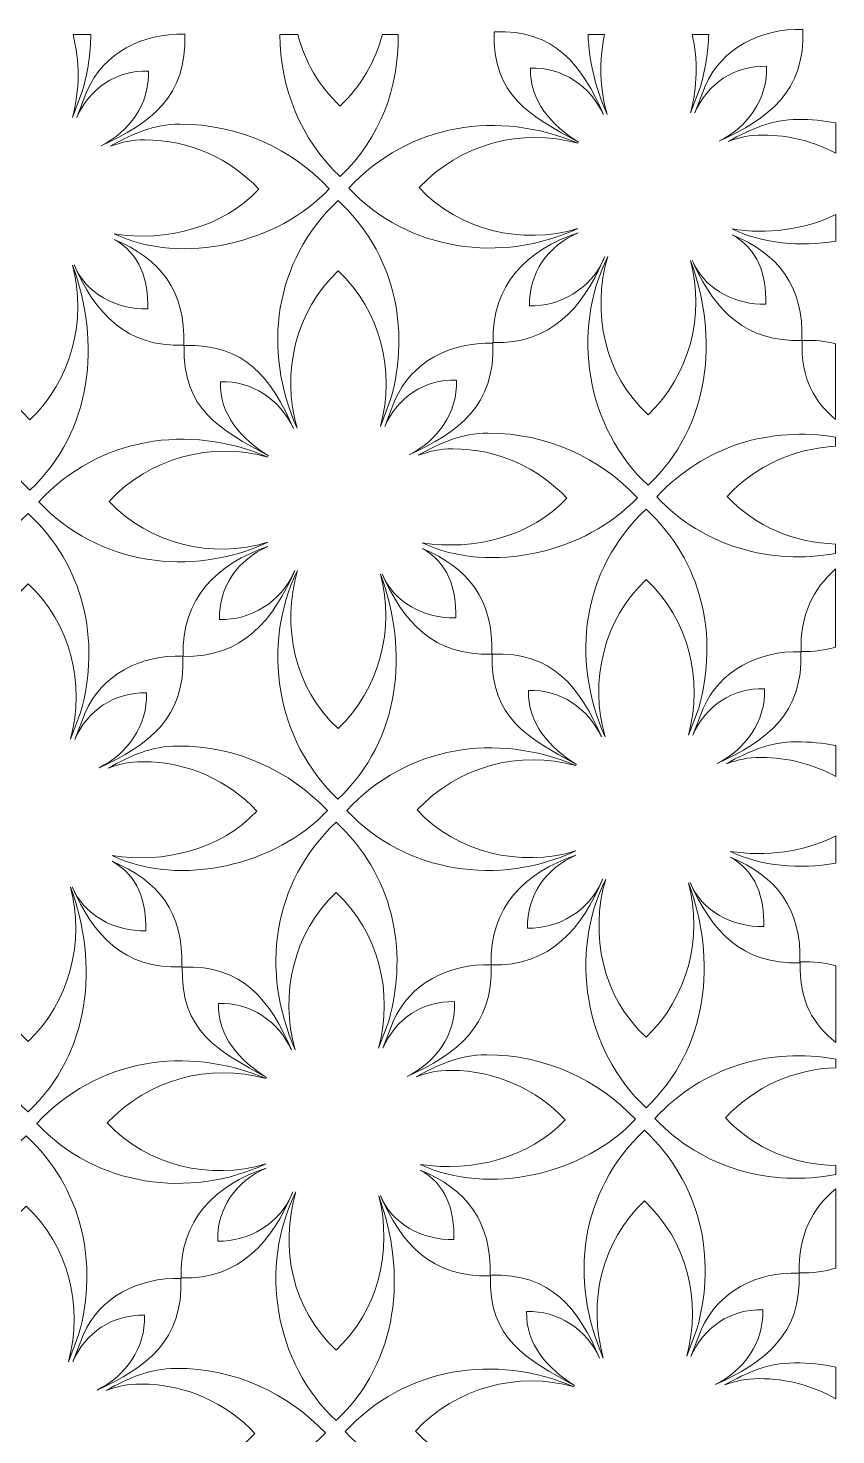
# Model space of a CAD drawing. Header units: centimetres. Extents: x -48 to 48, y -64 to 64.
# Drawn here: x 25.18 to 48.12, y 24.07 to 64.02 of the extents above; entities that cross this region are included whole.
import ezdxf

# ---------------------------------------------------------------- set-up
doc = ezdxf.new("R2010")
doc.units = ezdxf.units.CM
doc.header["$MEASUREMENT"] = 0
doc.layers.add('layer 1', color=7, linetype='Continuous')

msp = doc.modelspace()

# ---------------------------------------------------------------- linework, layer by layer
at = {"layer": 'layer 1', "color": 177, "lineweight": 9}
for points, knots in [([(40.80739, 60.78703), (40.04483, 61.26565), (39.41447, 61.95829), (39.4437, 62.89127), (39.4437, 62.89127), (40.33799, 62.9252), (41.15372, 62.38126), (41.51662, 61.56801), (41.51662, 61.56801), (40.91802, 62.97254), (40.1355, 63.98791), (38.41537, 63.92264), (38.41537, 63.92264), (38.35803, 62.09291), (39.44393, 61.54054), (40.80739, 60.78703)], [0, 0, 0, 0, 0.2, 0.2, 0.2, 0.2, 0.4, 0.4, 0.4, 0.4, 0.6, 0.6, 0.6, 0.6, 1, 1, 1, 1]), ([(44.11105, 61.61883), (44.11105, 61.61883), (44.40359, 62.37373), (44.40359, 62.37373), (44.40359, 62.37373), (44.87222, 63.45595), (45.97864, 64.02444), (47.18457, 63.98635), (47.18457, 63.98635), (47.25057, 62.2343), (46.20337, 61.44829), (44.80235, 60.8158), (44.80235, 60.8158), (45.61366, 61.2187), (46.18472, 62.00684), (46.14957, 62.93999), (46.14957, 62.93999), (45.2359, 62.96885), (44.46962, 62.44345), (44.11105, 61.61883)], [0, 0, 0, 0, 0.16666667, 0.16666667, 0.16666667, 0.16666667, 0.33333333, 0.33333333, 0.33333333, 0.33333333, 0.5, 0.5, 0.5, 0.5, 0.66666667, 0.66666667, 0.66666667, 0.66666667, 1, 1, 1, 1]), ([(26.96108, 63.83977), (26.96108, 63.83977), (26.45592, 63.83978), (26.45592, 63.83978), (26.45592, 63.83978), (26.65243, 63.08228), (26.64936, 62.27012), (26.43857, 61.48731), (26.43857, 61.48731), (26.43857, 61.48731), (26.72749, 62.25109), (26.72749, 62.25109), (26.72749, 62.25109), (26.87528, 62.78259), (26.9534, 63.31575), (26.96108, 63.83977)], [0, 0, 0, 0, 0.2, 0.2, 0.2, 0.2, 0.4, 0.4, 0.4, 0.4, 0.6, 0.6, 0.6, 0.6, 1, 1, 1, 1]), ([(26.55849, 61.48336), (26.55849, 61.48336), (26.85103, 62.23826), (26.85103, 62.23826), (26.85103, 62.23826), (27.31966, 63.32048), (28.42608, 63.88897), (29.63201, 63.85088), (29.63201, 63.85088), (29.69801, 62.09883), (28.65081, 61.31282), (27.24979, 60.68033), (27.24979, 60.68033), (28.0611, 61.08323), (28.63216, 61.87137), (28.59701, 62.80452), (28.59701, 62.80452), (27.68334, 62.83338), (26.91706, 62.30798), (26.55849, 61.48336)], [0, 0, 0, 0, 0.16666667, 0.16666667, 0.16666667, 0.16666667, 0.33333333, 0.33333333, 0.33333333, 0.33333333, 0.5, 0.5, 0.5, 0.5, 0.66666667, 0.66666667, 0.66666667, 0.66666667, 1, 1, 1, 1]), ([(35.69244, 63.83975), (35.69244, 63.83975), (35.24001, 63.83975), (35.24001, 63.83975), (35.24001, 63.83975), (35.03539, 63.07889), (34.6324, 62.37239), (34.03992, 61.81187), (34.03992, 61.81187), (33.43155, 62.38063), (33.03462, 63.08315), (32.84102, 63.83976), (32.84102, 63.83976), (32.84102, 63.83976), (32.33046, 63.83976), (32.33046, 63.83976), (32.33046, 63.83976), (32.33381, 62.34904), (32.91626, 60.86213), (34.03966, 59.81187), (34.03966, 59.81187), (35.20342, 60.91287), (35.70626, 62.35892), (35.69244, 63.83975)], [0, 0, 0, 0, 0.14285714, 0.14285714, 0.14285714, 0.14285714, 0.28571429, 0.28571429, 0.28571429, 0.28571429, 0.42857143, 0.42857143, 0.42857143, 0.42857143, 0.57142857, 0.57142857, 0.57142857, 0.57142857, 0.71428571, 0.71428571, 0.71428571, 0.71428571, 1, 1, 1, 1]), ([(41.55004, 63.83977), (41.55004, 63.83977), (41.07992, 63.83977), (41.07992, 63.83977), (41.07992, 63.83977), (41.11304, 63.07906), (41.29654, 62.31049), (41.62162, 61.57162), (41.62162, 61.57162), (41.40817, 62.31993), (41.38651, 63.10216), (41.55004, 63.83977)], [0, 0, 0, 0, 0.25, 0.25, 0.25, 0.25, 0.5, 0.5, 0.5, 0.5, 1, 1, 1, 1]), ([(44.51009, 63.83977), (44.51009, 63.83977), (44.04136, 63.83977), (44.04136, 63.83977), (44.04136, 63.83977), (44.20389, 63.12142), (44.18941, 62.35912), (43.99113, 61.62278), (43.99113, 61.62278), (43.99113, 61.62278), (44.28005, 62.38656), (44.28005, 62.38656), (44.28005, 62.38656), (44.41512, 62.87232), (44.492, 63.35948), (44.51009, 63.83977)], [0, 0, 0, 0, 0.2, 0.2, 0.2, 0.2, 0.4, 0.4, 0.4, 0.4, 0.6, 0.6, 0.6, 0.6, 1, 1, 1, 1]), ([(40.79045, 58.33138), (38.61671, 57.32454), (35.9729, 57.68357), (34.28581, 59.48031), (34.28581, 59.48031), (35.9952, 61.32257), (38.54224, 61.71098), (40.79549, 60.75405), (40.79549, 60.75405), (39.19605, 61.20762), (37.43312, 60.73069), (36.28581, 59.4942), (36.28581, 59.4942), (37.42787, 58.27791), (39.19661, 57.8564), (40.79045, 58.33138)], [0, 0, 0, 0, 0.2, 0.2, 0.2, 0.2, 0.4, 0.4, 0.4, 0.4, 0.6, 0.6, 0.6, 0.6, 1, 1, 1, 1]), ([(27.50565, 60.67099), (28.16421, 61.02113), (28.72368, 61.29678), (29.49971, 61.29678), (29.49971, 61.29678), (31.1685, 61.29678), (32.67329, 60.59173), (33.73325, 59.46288), (33.73325, 59.46288), (32.29569, 57.91359), (29.5574, 57.26264), (27.6192, 58.18403), (27.6192, 58.18403), (29.0836, 57.94938), (30.72157, 58.35868), (31.73325, 59.44899), (31.73325, 59.44899), (30.92269, 60.31224), (29.77197, 60.85139), (28.49584, 60.85139), (28.49584, 60.85139), (28.10197, 60.85139), (27.87457, 60.79214), (27.50565, 60.67099)], [0, 0, 0, 0, 0.14285714, 0.14285714, 0.14285714, 0.14285714, 0.28571429, 0.28571429, 0.28571429, 0.28571429, 0.42857143, 0.42857143, 0.42857143, 0.42857143, 0.57142857, 0.57142857, 0.57142857, 0.57142857, 0.71428571, 0.71428571, 0.71428571, 0.71428571, 1, 1, 1, 1]), ([(48.11858, 60.47514), (48.11858, 60.47514), (48.11858, 61.3344), (48.11858, 61.3344), (48.11858, 61.3344), (47.77289, 61.39865), (47.41648, 61.43225), (47.05227, 61.43225), (47.05227, 61.43225), (46.27624, 61.43225), (45.71677, 61.1566), (45.05821, 60.80646), (45.05821, 60.80646), (45.42713, 60.92761), (45.65453, 60.98686), (46.0484, 60.98686), (46.0484, 60.98686), (46.79586, 60.98686), (47.50031, 60.80188), (48.11858, 60.47514)], [0, 0, 0, 0, 0.16666667, 0.16666667, 0.16666667, 0.16666667, 0.33333333, 0.33333333, 0.33333333, 0.33333333, 0.5, 0.5, 0.5, 0.5, 0.66666667, 0.66666667, 0.66666667, 0.66666667, 1, 1, 1, 1]), ([(35.18595, 52.71153), (35.61249, 54.29553), (35.18854, 55.99959), (33.98146, 57.12808), (33.98146, 57.12808), (32.77321, 55.985), (32.36399, 54.24651), (32.81644, 52.66037), (32.81644, 52.66037), (31.8356, 54.8897), (32.14378, 57.38928), (33.98172, 59.12808), (33.98172, 59.12808), (35.56808, 57.64501), (36.05112, 55.54762), (35.47487, 53.47531), (35.47487, 53.47531), (35.47487, 53.47531), (35.18595, 52.71153), (35.18595, 52.71153)], [0, 0, 0, 0, 0.16666667, 0.16666667, 0.16666667, 0.16666667, 0.33333333, 0.33333333, 0.33333333, 0.33333333, 0.5, 0.5, 0.5, 0.5, 0.66666667, 0.66666667, 0.66666667, 0.66666667, 1, 1, 1, 1]), ([(48.11858, 57.97521), (48.11858, 57.97521), (48.11858, 58.73114), (48.11858, 58.73114), (48.11858, 58.73114), (47.22001, 58.29516), (46.15663, 58.1617), (45.17176, 58.3195), (45.17176, 58.3195), (46.05426, 57.89998), (47.10265, 57.80643), (48.11858, 57.97521)], [0, 0, 0, 0, 0.25, 0.25, 0.25, 0.25, 0.5, 0.5, 0.5, 0.5, 1, 1, 1, 1]), ([(27.62049, 58.02178), (28.9392, 57.47519), (29.65207, 56.5641), (29.60369, 55.02055), (29.60369, 55.02055), (27.94961, 54.95779), (27.08064, 55.93717), (26.4885, 57.29764), (26.4885, 57.29764), (26.79797, 56.50478), (27.69437, 56.01848), (28.57536, 56.05192), (28.57536, 56.05192), (28.60118, 56.87577), (28.34748, 57.63281), (27.62049, 58.02178)], [0, 0, 0, 0, 0.2, 0.2, 0.2, 0.2, 0.4, 0.4, 0.4, 0.4, 0.6, 0.6, 0.6, 0.6, 1, 1, 1, 1]), ([(41.50441, 57.41508), (40.92479, 56.0913), (40.01071, 55.04105), (38.38705, 55.09231), (38.38705, 55.09231), (38.32493, 56.74056), (39.36145, 57.73637), (40.79559, 58.20928), (40.79559, 58.20928), (39.95337, 57.85828), (39.38738, 57.05873), (39.42205, 56.13867), (39.42205, 56.13867), (40.28067, 56.11157), (41.14503, 56.62936), (41.50441, 57.41508)], [0, 0, 0, 0, 0.2, 0.2, 0.2, 0.2, 0.4, 0.4, 0.4, 0.4, 0.6, 0.6, 0.6, 0.6, 1, 1, 1, 1]), ([(45.17305, 58.15725), (46.49176, 57.61066), (47.20463, 56.69957), (47.15625, 55.15602), (47.15625, 55.15602), (45.56288, 55.09556), (44.69808, 56.00224), (44.10743, 57.28497), (44.10743, 57.28497), (44.46503, 56.58026), (45.30322, 56.15609), (46.12792, 56.18739), (46.12792, 56.18739), (46.15374, 57.01124), (45.90004, 57.76828), (45.17305, 58.15725)], [0, 0, 0, 0, 0.2, 0.2, 0.2, 0.2, 0.4, 0.4, 0.4, 0.4, 0.6, 0.6, 0.6, 0.6, 1, 1, 1, 1]), ([(26.44082, 57.29191), (27.24772, 55.09771), (27.01882, 52.59417), (25.23216, 50.90386), (25.23216, 50.90386), (23.47001, 52.55129), (23.03884, 55.27306), (24.08591, 57.39867), (24.08591, 57.39867), (23.6272, 55.7957), (23.98603, 54.06909), (25.23242, 52.90386), (25.23242, 52.90386), (26.41889, 54.02634), (26.84548, 55.73412), (26.44082, 57.29191)], [0, 0, 0, 0, 0.2, 0.2, 0.2, 0.2, 0.4, 0.4, 0.4, 0.4, 0.6, 0.6, 0.6, 0.6, 1, 1, 1, 1]), ([(43.99338, 57.42738), (44.80028, 55.23318), (44.57138, 52.72964), (42.78472, 51.03933), (42.78472, 51.03933), (41.02257, 52.68676), (40.5914, 55.40853), (41.63847, 57.53414), (41.63847, 57.53414), (41.17976, 55.93117), (41.53859, 54.20456), (42.78498, 53.03933), (42.78498, 53.03933), (43.97145, 54.16181), (44.39804, 55.86959), (43.99338, 57.42738)], [0, 0, 0, 0, 0.2, 0.2, 0.2, 0.2, 0.4, 0.4, 0.4, 0.4, 0.6, 0.6, 0.6, 0.6, 1, 1, 1, 1]), ([(41.55562, 57.5347), (41.53885, 57.49459), (41.52177, 57.45472), (41.50441, 57.41508), (41.50441, 57.41508), (41.51127, 57.43009), (41.518, 57.44515), (41.52449, 57.46035), (41.52449, 57.46035), (41.53586, 57.48695), (41.54543, 57.50752), (41.55562, 57.5347)], [0, 0, 0, 0, 0.25, 0.25, 0.25, 0.25, 0.5, 0.5, 0.5, 0.5, 1, 1, 1, 1]), ([(44.10743, 57.28497), (44.08493, 57.33385), (44.06279, 57.38318), (44.04106, 57.43311), (44.04106, 57.43311), (44.06083, 57.38245), (44.08302, 57.33308), (44.10743, 57.28497)], [0, 0, 0, 0, 0.33333333, 0.33333333, 0.33333333, 0.33333333, 1, 1, 1, 1]), ([(48.11263, 52.91234), (48.11263, 52.91234), (48.11264, 55.0605), (48.11264, 55.0605), (48.11264, 55.0605), (47.83069, 55.13314), (47.51538, 55.16577), (47.16007, 55.1523), (47.16007, 55.1523), (47.12552, 54.04957), (47.5062, 53.41079), (48.11263, 52.91234)], [0, 0, 0, 0, 0.25, 0.25, 0.25, 0.25, 0.5, 0.5, 0.5, 0.5, 1, 1, 1, 1]), ([(32.00221, 51.87578), (31.23965, 52.3544), (30.60929, 53.04704), (30.63852, 53.98002), (30.63852, 53.98002), (31.53281, 54.01395), (32.34854, 53.47001), (32.71144, 52.65676), (32.71144, 52.65676), (32.11284, 54.06129), (31.33032, 55.07666), (29.61019, 55.01139), (29.61019, 55.01139), (29.55285, 53.18166), (30.63875, 52.62929), (32.00221, 51.87578)], [0, 0, 0, 0, 0.2, 0.2, 0.2, 0.2, 0.4, 0.4, 0.4, 0.4, 0.6, 0.6, 0.6, 0.6, 1, 1, 1, 1]), ([(35.30587, 52.70758), (35.30587, 52.70758), (35.59841, 53.46248), (35.59841, 53.46248), (35.59841, 53.46248), (36.06704, 54.5447), (37.17346, 55.11319), (38.37939, 55.0751), (38.37939, 55.0751), (38.44539, 53.32305), (37.39819, 52.53704), (35.99717, 51.90455), (35.99717, 51.90455), (36.80848, 52.30745), (37.37954, 53.09559), (37.34439, 54.02874), (37.34439, 54.02874), (36.43072, 54.0576), (35.66444, 53.5322), (35.30587, 52.70758)], [0, 0, 0, 0, 0.16666667, 0.16666667, 0.16666667, 0.16666667, 0.33333333, 0.33333333, 0.33333333, 0.33333333, 0.5, 0.5, 0.5, 0.5, 0.66666667, 0.66666667, 0.66666667, 0.66666667, 1, 1, 1, 1]), ([(31.98527, 49.42013), (29.81153, 48.41329), (27.16772, 48.77232), (25.48063, 50.56906), (25.48063, 50.56906), (27.19002, 52.41132), (29.73706, 52.79973), (31.99031, 51.8428), (31.99031, 51.8428), (30.39087, 52.29637), (28.62794, 51.81944), (27.48063, 50.58295), (27.48063, 50.58295), (28.62269, 49.36666), (30.39143, 48.94515), (31.98527, 49.42013)], [0, 0, 0, 0, 0.2, 0.2, 0.2, 0.2, 0.4, 0.4, 0.4, 0.4, 0.6, 0.6, 0.6, 0.6, 1, 1, 1, 1]), ([(36.25303, 51.89521), (36.91159, 52.24535), (37.47106, 52.521), (38.24709, 52.521), (38.24709, 52.521), (39.91588, 52.521), (41.42067, 51.81595), (42.48063, 50.6871), (42.48063, 50.6871), (41.04307, 49.13781), (38.30478, 48.48686), (36.36658, 49.40825), (36.36658, 49.40825), (37.83098, 49.1736), (39.46895, 49.5829), (40.48063, 50.67321), (40.48063, 50.67321), (39.67007, 51.53646), (38.51935, 52.07561), (37.24322, 52.07561), (37.24322, 52.07561), (36.84935, 52.07561), (36.62195, 52.01636), (36.25303, 51.89521)], [0, 0, 0, 0, 0.14285714, 0.14285714, 0.14285714, 0.14285714, 0.28571429, 0.28571429, 0.28571429, 0.28571429, 0.42857143, 0.42857143, 0.42857143, 0.42857143, 0.57142857, 0.57142857, 0.57142857, 0.57142857, 0.71428571, 0.71428571, 0.71428571, 0.71428571, 1, 1, 1, 1]), ([(48.11264, 49.10736), (48.11264, 49.10736), (48.11263, 49.37179), (48.11263, 49.37179), (48.11263, 49.37179), (46.9608, 49.40041), (45.83872, 49.86311), (45.03051, 50.72386), (45.03051, 50.72386), (45.84185, 51.59826), (46.96107, 52.09285), (48.11262, 52.1471), (48.11262, 52.1471), (48.11262, 52.1471), (48.11264, 52.40416), (48.11264, 52.40416), (48.11264, 52.40416), (46.268, 52.71743), (44.38592, 52.17073), (43.03051, 50.70997), (43.03051, 50.70997), (44.36231, 49.29161), (46.29032, 48.7692), (48.11264, 49.10736)], [0, 0, 0, 0, 0.14285714, 0.14285714, 0.14285714, 0.14285714, 0.28571429, 0.28571429, 0.28571429, 0.28571429, 0.42857143, 0.42857143, 0.42857143, 0.42857143, 0.57142857, 0.57142857, 0.57142857, 0.57142857, 0.71428571, 0.71428571, 0.71428571, 0.71428571, 1, 1, 1, 1]), ([(43.93427, 43.94609), (44.36081, 45.53009), (43.93686, 47.23415), (42.72978, 48.36264), (42.72978, 48.36264), (41.52153, 47.21956), (41.11231, 45.48107), (41.56476, 43.89493), (41.56476, 43.89493), (40.58392, 46.12426), (40.8921, 48.62384), (42.73004, 50.36264), (42.73004, 50.36264), (44.3164, 48.87957), (44.79944, 46.78218), (44.22319, 44.70987), (44.22319, 44.70987), (44.22319, 44.70987), (43.93427, 43.94609), (43.93427, 43.94609)], [0, 0, 0, 0, 0.16666667, 0.16666667, 0.16666667, 0.16666667, 0.33333333, 0.33333333, 0.33333333, 0.33333333, 0.5, 0.5, 0.5, 0.5, 0.66666667, 0.66666667, 0.66666667, 0.66666667, 1, 1, 1, 1]), ([(26.38248, 43.8254), (26.80902, 45.4094), (26.38507, 47.11346), (25.17799, 48.24195), (25.17799, 48.24195), (23.96974, 47.09887), (23.56052, 45.36038), (24.01297, 43.77424), (24.01297, 43.77424), (23.03213, 46.00357), (23.34031, 48.50315), (25.17825, 50.24195), (25.17825, 50.24195), (26.76461, 48.75888), (27.24765, 46.66149), (26.6714, 44.58918), (26.6714, 44.58918), (26.6714, 44.58918), (26.38248, 43.8254), (26.38248, 43.8254)], [0, 0, 0, 0, 0.16666667, 0.16666667, 0.16666667, 0.16666667, 0.33333333, 0.33333333, 0.33333333, 0.33333333, 0.5, 0.5, 0.5, 0.5, 0.66666667, 0.66666667, 0.66666667, 0.66666667, 1, 1, 1, 1]), ([(32.75044, 48.62345), (32.17375, 47.24391), (31.25416, 46.12826), (29.58187, 46.18106), (29.58187, 46.18106), (29.51975, 47.82931), (30.55627, 48.82512), (31.99041, 49.29803), (31.99041, 49.29803), (31.14819, 48.94703), (30.5822, 48.14748), (30.61687, 47.22742), (30.61687, 47.22742), (31.49189, 47.1998), (32.37292, 47.73804), (32.71931, 48.5491), (32.71931, 48.5491), (32.73068, 48.5757), (32.74025, 48.59627), (32.75044, 48.62345)], [0, 0, 0, 0, 0.16666667, 0.16666667, 0.16666667, 0.16666667, 0.33333333, 0.33333333, 0.33333333, 0.33333333, 0.5, 0.5, 0.5, 0.5, 0.66666667, 0.66666667, 0.66666667, 0.66666667, 1, 1, 1, 1]), ([(36.36787, 49.246), (37.68658, 48.69941), (38.39945, 47.78832), (38.35107, 46.24477), (38.35107, 46.24477), (36.69699, 46.18201), (35.82802, 47.16139), (35.23588, 48.52186), (35.23588, 48.52186), (35.54535, 47.729), (36.44175, 47.2427), (37.32274, 47.27614), (37.32274, 47.27614), (37.34856, 48.09999), (37.09486, 48.85703), (36.36787, 49.246)], [0, 0, 0, 0, 0.2, 0.2, 0.2, 0.2, 0.4, 0.4, 0.4, 0.4, 0.6, 0.6, 0.6, 0.6, 1, 1, 1, 1]), ([(35.1882, 48.51613), (35.9951, 46.32193), (35.7662, 43.81839), (33.97954, 42.12808), (33.97954, 42.12808), (32.21739, 43.77551), (31.78622, 46.49728), (32.83329, 48.62289), (32.83329, 48.62289), (32.37458, 47.01992), (32.73341, 45.29331), (33.9798, 44.12808), (33.9798, 44.12808), (35.16627, 45.25056), (35.59286, 46.95834), (35.1882, 48.51613)], [0, 0, 0, 0, 0.2, 0.2, 0.2, 0.2, 0.4, 0.4, 0.4, 0.4, 0.6, 0.6, 0.6, 0.6, 1, 1, 1, 1]), ([(48.11264, 46.44173), (47.81793, 46.35353), (47.49233, 46.31059), (47.13175, 46.32197), (47.13175, 46.32197), (47.09332, 47.34204), (47.47565, 48.11224), (48.11263, 48.66323), (48.11263, 48.66323), (48.11263, 48.66323), (48.11264, 46.44173), (48.11264, 46.44173)], [0, 0, 0, 0, 0.25, 0.25, 0.25, 0.25, 0.5, 0.5, 0.5, 0.5, 1, 1, 1, 1]), ([(44.05419, 43.94214), (44.05419, 43.94214), (44.34673, 44.69704), (44.34673, 44.69704), (44.34673, 44.69704), (44.81536, 45.77926), (45.92178, 46.34775), (47.12771, 46.30966), (47.12771, 46.30966), (47.19371, 44.55761), (46.14651, 43.7716), (44.74549, 43.13911), (44.74549, 43.13911), (45.5568, 43.54201), (46.12786, 44.33015), (46.09271, 45.2633), (46.09271, 45.2633), (45.17904, 45.29216), (44.41276, 44.76676), (44.05419, 43.94214)], [0, 0, 0, 0, 0.16666667, 0.16666667, 0.16666667, 0.16666667, 0.33333333, 0.33333333, 0.33333333, 0.33333333, 0.5, 0.5, 0.5, 0.5, 0.66666667, 0.66666667, 0.66666667, 0.66666667, 1, 1, 1, 1]), ([(26.5024, 43.82145), (26.5024, 43.82145), (26.79494, 44.57635), (26.79494, 44.57635), (26.79494, 44.57635), (27.26357, 45.65857), (28.36999, 46.22706), (29.57592, 46.18897), (29.57592, 46.18897), (29.64192, 44.43692), (28.59472, 43.65091), (27.1937, 43.01842), (27.1937, 43.01842), (28.00501, 43.42132), (28.57607, 44.20946), (28.54092, 45.14261), (28.54092, 45.14261), (27.62725, 45.17147), (26.86097, 44.64607), (26.5024, 43.82145)], [0, 0, 0, 0, 0.16666667, 0.16666667, 0.16666667, 0.16666667, 0.33333333, 0.33333333, 0.33333333, 0.33333333, 0.5, 0.5, 0.5, 0.5, 0.66666667, 0.66666667, 0.66666667, 0.66666667, 1, 1, 1, 1]), ([(40.75053, 43.11034), (39.98797, 43.58896), (39.35761, 44.2816), (39.38684, 45.21458), (39.38684, 45.21458), (40.28113, 45.24851), (41.09686, 44.70457), (41.45976, 43.89132), (41.45976, 43.89132), (40.86116, 45.29585), (40.07864, 46.31122), (38.35851, 46.24595), (38.35851, 46.24595), (38.30117, 44.41622), (39.38707, 43.86385), (40.75053, 43.11034)], [0, 0, 0, 0, 0.2, 0.2, 0.2, 0.2, 0.4, 0.4, 0.4, 0.4, 0.6, 0.6, 0.6, 0.6, 1, 1, 1, 1]), ([(40.73359, 40.65469), (38.55985, 39.64785), (35.91604, 40.00688), (34.22895, 41.80362), (34.22895, 41.80362), (35.93834, 43.64588), (38.48538, 44.03429), (40.73863, 43.07736), (40.73863, 43.07736), (39.13919, 43.53093), (37.37626, 43.054), (36.22895, 41.81751), (36.22895, 41.81751), (37.37101, 40.60122), (39.13975, 40.17971), (40.73359, 40.65469)], [0, 0, 0, 0, 0.2, 0.2, 0.2, 0.2, 0.4, 0.4, 0.4, 0.4, 0.6, 0.6, 0.6, 0.6, 1, 1, 1, 1]), ([(27.44956, 43.00908), (28.10812, 43.35922), (28.66759, 43.63487), (29.44362, 43.63487), (29.44362, 43.63487), (31.11241, 43.63487), (32.6172, 42.92982), (33.67716, 41.80097), (33.67716, 41.80097), (32.2396, 40.25168), (29.50131, 39.60073), (27.56311, 40.52212), (27.56311, 40.52212), (29.02751, 40.28747), (30.66548, 40.69677), (31.67716, 41.78708), (31.67716, 41.78708), (30.8666, 42.65033), (29.71588, 43.18948), (28.43975, 43.18948), (28.43975, 43.18948), (28.04588, 43.18948), (27.81848, 43.13023), (27.44956, 43.00908)], [0, 0, 0, 0, 0.14285714, 0.14285714, 0.14285714, 0.14285714, 0.28571429, 0.28571429, 0.28571429, 0.28571429, 0.42857143, 0.42857143, 0.42857143, 0.42857143, 0.57142857, 0.57142857, 0.57142857, 0.57142857, 0.71428571, 0.71428571, 0.71428571, 0.71428571, 1, 1, 1, 1]), ([(48.11858, 42.76789), (48.11858, 42.76789), (48.11858, 43.64687), (48.11858, 43.64687), (48.11858, 43.64687), (47.75517, 43.71819), (47.37963, 43.75556), (46.99541, 43.75556), (46.99541, 43.75556), (46.21938, 43.75556), (45.65991, 43.47991), (45.00135, 43.12977), (45.00135, 43.12977), (45.37027, 43.25092), (45.59767, 43.31017), (45.99154, 43.31017), (45.99154, 43.31017), (46.76202, 43.31017), (47.4868, 43.11363), (48.11858, 42.76789)], [0, 0, 0, 0, 0.16666667, 0.16666667, 0.16666667, 0.16666667, 0.33333333, 0.33333333, 0.33333333, 0.33333333, 0.5, 0.5, 0.5, 0.5, 0.66666667, 0.66666667, 0.66666667, 0.66666667, 1, 1, 1, 1]), ([(35.13312, 35.05672), (35.55966, 36.64072), (35.13571, 38.34478), (33.92863, 39.47327), (33.92863, 39.47327), (32.72038, 38.33019), (32.31116, 36.5917), (32.76361, 35.00556), (32.76361, 35.00556), (31.78277, 37.23489), (32.09095, 39.73447), (33.92889, 41.47327), (33.92889, 41.47327), (35.51525, 39.9902), (35.99829, 37.89281), (35.42204, 35.8205), (35.42204, 35.8205), (35.42204, 35.8205), (35.13312, 35.05672), (35.13312, 35.05672)], [0, 0, 0, 0, 0.16666667, 0.16666667, 0.16666667, 0.16666667, 0.33333333, 0.33333333, 0.33333333, 0.33333333, 0.5, 0.5, 0.5, 0.5, 0.66666667, 0.66666667, 0.66666667, 0.66666667, 1, 1, 1, 1]), ([(48.11858, 40.30826), (48.11858, 40.30826), (48.11858, 41.08257), (48.11858, 41.08257), (48.11858, 41.08257), (47.20822, 40.62426), (46.12062, 40.48166), (45.1149, 40.64281), (45.1149, 40.64281), (46.01387, 40.21546), (47.08498, 40.12637), (48.11858, 40.30826)], [0, 0, 0, 0, 0.25, 0.25, 0.25, 0.25, 0.5, 0.5, 0.5, 0.5, 1, 1, 1, 1]), ([(27.5644, 40.35987), (28.88311, 39.81328), (29.59598, 38.90219), (29.5476, 37.35864), (29.5476, 37.35864), (27.89352, 37.29588), (27.02455, 38.27526), (26.43241, 39.63573), (26.43241, 39.63573), (26.74188, 38.84287), (27.63828, 38.35657), (28.51927, 38.39001), (28.51927, 38.39001), (28.54509, 39.21386), (28.29139, 39.9709), (27.5644, 40.35987)], [0, 0, 0, 0, 0.2, 0.2, 0.2, 0.2, 0.4, 0.4, 0.4, 0.4, 0.6, 0.6, 0.6, 0.6, 1, 1, 1, 1]), ([(41.49876, 39.85801), (40.92207, 38.47847), (40.00248, 37.36282), (38.33019, 37.41562), (38.33019, 37.41562), (38.26807, 39.06387), (39.30459, 40.05968), (40.73873, 40.53259), (40.73873, 40.53259), (39.89651, 40.18159), (39.33052, 39.38204), (39.36519, 38.46198), (39.36519, 38.46198), (40.24021, 38.43436), (41.12124, 38.9726), (41.46763, 39.78366), (41.46763, 39.78366), (41.479, 39.81026), (41.48857, 39.83083), (41.49876, 39.85801)], [0, 0, 0, 0, 0.16666667, 0.16666667, 0.16666667, 0.16666667, 0.33333333, 0.33333333, 0.33333333, 0.33333333, 0.5, 0.5, 0.5, 0.5, 0.66666667, 0.66666667, 0.66666667, 0.66666667, 1, 1, 1, 1]), ([(45.11619, 40.48056), (46.4349, 39.93397), (47.14777, 39.02288), (47.09939, 37.47933), (47.09939, 37.47933), (45.44531, 37.41657), (44.57634, 38.39595), (43.9842, 39.75642), (43.9842, 39.75642), (44.29367, 38.96356), (45.19007, 38.47726), (46.07106, 38.5107), (46.07106, 38.5107), (46.09688, 39.33455), (45.84318, 40.09159), (45.11619, 40.48056)], [0, 0, 0, 0, 0.2, 0.2, 0.2, 0.2, 0.4, 0.4, 0.4, 0.4, 0.6, 0.6, 0.6, 0.6, 1, 1, 1, 1]), ([(26.38473, 39.63), (27.19163, 37.4358), (26.96273, 34.93226), (25.17607, 33.24195), (25.17607, 33.24195), (23.41392, 34.88938), (22.98275, 37.61115), (24.02982, 39.73676), (24.02982, 39.73676), (23.57111, 38.13379), (23.92994, 36.40718), (25.17633, 35.24195), (25.17633, 35.24195), (26.3628, 36.36443), (26.78939, 38.07221), (26.38473, 39.63)], [0, 0, 0, 0, 0.2, 0.2, 0.2, 0.2, 0.4, 0.4, 0.4, 0.4, 0.6, 0.6, 0.6, 0.6, 1, 1, 1, 1]), ([(43.93652, 39.75069), (44.74342, 37.55649), (44.51452, 35.05295), (42.72786, 33.36264), (42.72786, 33.36264), (40.96571, 35.01007), (40.53454, 37.73184), (41.58161, 39.85745), (41.58161, 39.85745), (41.1229, 38.25448), (41.48173, 36.52787), (42.72812, 35.36264), (42.72812, 35.36264), (43.91459, 36.48512), (44.34118, 38.1929), (43.93652, 39.75069)], [0, 0, 0, 0, 0.2, 0.2, 0.2, 0.2, 0.4, 0.4, 0.4, 0.4, 0.6, 0.6, 0.6, 0.6, 1, 1, 1, 1]), ([(31.94938, 34.22097), (31.18682, 34.69959), (30.55646, 35.39223), (30.58569, 36.32521), (30.58569, 36.32521), (31.47998, 36.35914), (32.29571, 35.8152), (32.65861, 35.00195), (32.65861, 35.00195), (32.06001, 36.40648), (31.27749, 37.42185), (29.55736, 37.35658), (29.55736, 37.35658), (29.50002, 35.52685), (30.58592, 34.97448), (31.94938, 34.22097)], [0, 0, 0, 0, 0.2, 0.2, 0.2, 0.2, 0.4, 0.4, 0.4, 0.4, 0.6, 0.6, 0.6, 0.6, 1, 1, 1, 1]), ([(35.25304, 35.05277), (35.25304, 35.05277), (35.54558, 35.80767), (35.54558, 35.80767), (35.54558, 35.80767), (36.01421, 36.88989), (37.12063, 37.45838), (38.32656, 37.42029), (38.32656, 37.42029), (38.39256, 35.66824), (37.34536, 34.88223), (35.94434, 34.24974), (35.94434, 34.24974), (36.75565, 34.65264), (37.32671, 35.44078), (37.29156, 36.37393), (37.29156, 36.37393), (36.37789, 36.40279), (35.61161, 35.87739), (35.25304, 35.05277)], [0, 0, 0, 0, 0.16666667, 0.16666667, 0.16666667, 0.16666667, 0.33333333, 0.33333333, 0.33333333, 0.33333333, 0.5, 0.5, 0.5, 0.5, 0.66666667, 0.66666667, 0.66666667, 0.66666667, 1, 1, 1, 1]), ([(48.11595, 35.2178), (48.11595, 35.2178), (48.11596, 37.39508), (48.11596, 37.39508), (48.11596, 37.39508), (47.8204, 37.47786), (47.4875, 37.51574), (47.10928, 37.5014), (47.10928, 37.5014), (47.07372, 36.36623), (47.47818, 35.72271), (48.11595, 35.2178)], [0, 0, 0, 0, 0.25, 0.25, 0.25, 0.25, 0.5, 0.5, 0.5, 0.5, 1, 1, 1, 1]), ([(31.93244, 31.76532), (29.7587, 30.75848), (27.11489, 31.11751), (25.4278, 32.91425), (25.4278, 32.91425), (27.13719, 34.75651), (29.68423, 35.14492), (31.93748, 34.18799), (31.93748, 34.18799), (30.33804, 34.64156), (28.57511, 34.16463), (27.4278, 32.92814), (27.4278, 32.92814), (28.56986, 31.71185), (30.3386, 31.29034), (31.93244, 31.76532)], [0, 0, 0, 0, 0.2, 0.2, 0.2, 0.2, 0.4, 0.4, 0.4, 0.4, 0.6, 0.6, 0.6, 0.6, 1, 1, 1, 1]), ([(36.2002, 34.2404), (36.85876, 34.59054), (37.41823, 34.86619), (38.19426, 34.86619), (38.19426, 34.86619), (39.86305, 34.86619), (41.36784, 34.16114), (42.4278, 33.03229), (42.4278, 33.03229), (40.99024, 31.483), (38.25195, 30.83205), (36.31375, 31.75344), (36.31375, 31.75344), (37.77815, 31.51879), (39.41612, 31.92809), (40.4278, 33.0184), (40.4278, 33.0184), (39.61724, 33.88165), (38.46652, 34.4208), (37.19039, 34.4208), (37.19039, 34.4208), (36.79652, 34.4208), (36.56912, 34.36155), (36.2002, 34.2404)], [0, 0, 0, 0, 0.14285714, 0.14285714, 0.14285714, 0.14285714, 0.28571429, 0.28571429, 0.28571429, 0.28571429, 0.42857143, 0.42857143, 0.42857143, 0.42857143, 0.57142857, 0.57142857, 0.57142857, 0.57142857, 0.71428571, 0.71428571, 0.71428571, 0.71428571, 1, 1, 1, 1]), ([(48.11596, 31.46675), (48.11596, 31.46675), (48.11594, 31.71987), (48.11594, 31.71987), (48.11594, 31.71987), (46.94522, 31.73513), (45.80058, 32.19874), (44.97972, 33.07296), (44.97972, 33.07296), (45.80377, 33.96106), (46.94541, 34.45733), (48.11595, 34.49842), (48.11595, 34.49842), (48.11595, 34.49842), (48.11596, 34.74382), (48.11596, 34.74382), (48.11596, 34.74382), (46.25407, 35.07714), (44.34837, 34.53411), (42.97972, 33.05907), (42.97972, 33.05907), (44.32471, 31.62666), (46.2778, 31.10802), (48.11596, 31.46675)], [0, 0, 0, 0, 0.14285714, 0.14285714, 0.14285714, 0.14285714, 0.28571429, 0.28571429, 0.28571429, 0.28571429, 0.42857143, 0.42857143, 0.42857143, 0.42857143, 0.57142857, 0.57142857, 0.57142857, 0.57142857, 0.71428571, 0.71428571, 0.71428571, 0.71428571, 1, 1, 1, 1]), ([(26.32562, 26.14871), (26.75216, 27.73271), (26.32821, 29.43677), (25.12113, 30.56526), (25.12113, 30.56526), (23.91288, 29.42218), (23.50366, 27.68369), (23.95611, 26.09755), (23.95611, 26.09755), (22.97527, 28.32688), (23.28345, 30.82646), (25.12139, 32.56526), (25.12139, 32.56526), (26.70775, 31.08219), (27.19079, 28.9848), (26.61454, 26.91249), (26.61454, 26.91249), (26.61454, 26.91249), (26.32562, 26.14871), (26.32562, 26.14871)], [0, 0, 0, 0, 0.16666667, 0.16666667, 0.16666667, 0.16666667, 0.33333333, 0.33333333, 0.33333333, 0.33333333, 0.5, 0.5, 0.5, 0.5, 0.66666667, 0.66666667, 0.66666667, 0.66666667, 1, 1, 1, 1]), ([(43.88419, 26.30342), (44.31073, 27.88742), (43.88678, 29.59148), (42.6797, 30.71997), (42.6797, 30.71997), (41.47145, 29.57689), (41.06223, 27.8384), (41.51468, 26.25226), (41.51468, 26.25226), (40.53384, 28.48159), (40.84202, 30.98117), (42.67996, 32.71997), (42.67996, 32.71997), (44.26632, 31.2369), (44.74936, 29.13951), (44.17311, 27.0672), (44.17311, 27.0672), (44.17311, 27.0672), (43.88419, 26.30342), (43.88419, 26.30342)], [0, 0, 0, 0, 0.16666667, 0.16666667, 0.16666667, 0.16666667, 0.33333333, 0.33333333, 0.33333333, 0.33333333, 0.5, 0.5, 0.5, 0.5, 0.66666667, 0.66666667, 0.66666667, 0.66666667, 1, 1, 1, 1]), ([(32.69761, 30.96864), (32.12092, 29.5891), (31.20133, 28.47345), (29.52904, 28.52625), (29.52904, 28.52625), (29.46692, 30.1745), (30.50344, 31.17031), (31.93758, 31.64322), (31.93758, 31.64322), (31.09536, 31.29222), (30.52937, 30.49267), (30.56404, 29.57261), (30.56404, 29.57261), (31.43906, 29.54499), (32.32009, 30.08323), (32.66648, 30.89429), (32.66648, 30.89429), (32.67785, 30.92089), (32.68742, 30.94146), (32.69761, 30.96864)], [0, 0, 0, 0, 0.16666667, 0.16666667, 0.16666667, 0.16666667, 0.33333333, 0.33333333, 0.33333333, 0.33333333, 0.5, 0.5, 0.5, 0.5, 0.66666667, 0.66666667, 0.66666667, 0.66666667, 1, 1, 1, 1]), ([(36.31504, 31.59119), (37.63375, 31.0446), (38.34662, 30.13351), (38.29824, 28.58996), (38.29824, 28.58996), (36.64416, 28.5272), (35.77519, 29.50658), (35.18305, 30.86705), (35.18305, 30.86705), (35.49252, 30.07419), (36.38892, 29.58789), (37.26991, 29.62133), (37.26991, 29.62133), (37.29573, 30.44518), (37.04203, 31.20222), (36.31504, 31.59119)], [0, 0, 0, 0, 0.2, 0.2, 0.2, 0.2, 0.4, 0.4, 0.4, 0.4, 0.6, 0.6, 0.6, 0.6, 1, 1, 1, 1]), ([(35.13537, 30.86132), (35.94227, 28.66712), (35.71337, 26.16358), (33.92671, 24.47327), (33.92671, 24.47327), (32.16456, 26.1207), (31.73339, 28.84247), (32.78046, 30.96808), (32.78046, 30.96808), (32.32175, 29.36511), (32.68058, 27.6385), (33.92697, 26.47327), (33.92697, 26.47327), (35.11344, 27.59575), (35.54003, 29.30353), (35.13537, 30.86132)], [0, 0, 0, 0, 0.2, 0.2, 0.2, 0.2, 0.4, 0.4, 0.4, 0.4, 0.6, 0.6, 0.6, 0.6, 1, 1, 1, 1]), ([(48.11596, 28.80765), (48.11596, 28.80765), (48.11595, 31.0581), (48.11595, 31.0581), (48.11595, 31.0581), (47.44661, 30.50427), (47.04145, 29.7197), (47.08096, 28.67107), (47.08096, 28.67107), (47.46376, 28.65899), (47.80712, 28.70813), (48.11596, 28.80765)], [0, 0, 0, 0, 0.25, 0.25, 0.25, 0.25, 0.5, 0.5, 0.5, 0.5, 1, 1, 1, 1]), ([(26.44554, 26.14476), (26.44554, 26.14476), (26.73808, 26.89966), (26.73808, 26.89966), (26.73808, 26.89966), (27.20671, 27.98188), (28.31313, 28.55037), (29.51906, 28.51228), (29.51906, 28.51228), (29.58506, 26.76023), (28.53786, 25.97422), (27.13684, 25.34173), (27.13684, 25.34173), (27.94815, 25.74463), (28.51921, 26.53277), (28.48406, 27.46592), (28.48406, 27.46592), (27.57039, 27.49478), (26.80411, 26.96938), (26.44554, 26.14476)], [0, 0, 0, 0, 0.16666667, 0.16666667, 0.16666667, 0.16666667, 0.33333333, 0.33333333, 0.33333333, 0.33333333, 0.5, 0.5, 0.5, 0.5, 0.66666667, 0.66666667, 0.66666667, 0.66666667, 1, 1, 1, 1]), ([(40.70045, 25.46767), (39.93789, 25.94629), (39.30753, 26.63893), (39.33676, 27.57191), (39.33676, 27.57191), (40.23105, 27.60584), (41.04678, 27.0619), (41.40968, 26.24865), (41.40968, 26.24865), (40.81108, 27.65318), (40.02856, 28.66855), (38.30843, 28.60328), (38.30843, 28.60328), (38.25109, 26.77355), (39.33699, 26.22118), (40.70045, 25.46767)], [0, 0, 0, 0, 0.2, 0.2, 0.2, 0.2, 0.4, 0.4, 0.4, 0.4, 0.6, 0.6, 0.6, 0.6, 1, 1, 1, 1]), ([(44.00411, 26.29947), (44.00411, 26.29947), (44.29665, 27.05437), (44.29665, 27.05437), (44.29665, 27.05437), (44.76528, 28.13659), (45.8717, 28.70508), (47.07763, 28.66699), (47.07763, 28.66699), (47.14363, 26.91494), (46.09643, 26.12893), (44.69541, 25.49644), (44.69541, 25.49644), (45.50672, 25.89934), (46.07778, 26.68748), (46.04263, 27.62063), (46.04263, 27.62063), (45.12896, 27.64949), (44.36268, 27.12409), (44.00411, 26.29947)], [0, 0, 0, 0, 0.16666667, 0.16666667, 0.16666667, 0.16666667, 0.33333333, 0.33333333, 0.33333333, 0.33333333, 0.5, 0.5, 0.5, 0.5, 0.66666667, 0.66666667, 0.66666667, 0.66666667, 1, 1, 1, 1]), ([(40.68351, 23.01202), (38.50977, 22.00518), (35.86596, 22.36421), (34.17887, 24.16095), (34.17887, 24.16095), (35.88826, 26.00321), (38.4353, 26.39162), (40.68855, 25.43469), (40.68855, 25.43469), (39.08911, 25.88826), (37.32618, 25.41133), (36.17887, 24.17484), (36.17887, 24.17484), (37.32093, 22.95855), (39.08967, 22.53704), (40.68351, 23.01202)], [0, 0, 0, 0, 0.2, 0.2, 0.2, 0.2, 0.4, 0.4, 0.4, 0.4, 0.6, 0.6, 0.6, 0.6, 1, 1, 1, 1]), ([(48.11858, 25.0974), (48.11858, 25.0974), (48.11858, 25.99415), (48.11858, 25.99415), (48.11858, 25.99415), (47.73963, 26.072), (47.34723, 26.11289), (46.94533, 26.11289), (46.94533, 26.11289), (46.1693, 26.11289), (45.60983, 25.83724), (44.95127, 25.4871), (44.95127, 25.4871), (45.32019, 25.60825), (45.54759, 25.6675), (45.94146, 25.6675), (45.94146, 25.6675), (46.73238, 25.6675), (47.47514, 25.4604), (48.11858, 25.0974)], [0, 0, 0, 0, 0.16666667, 0.16666667, 0.16666667, 0.16666667, 0.33333333, 0.33333333, 0.33333333, 0.33333333, 0.5, 0.5, 0.5, 0.5, 0.66666667, 0.66666667, 0.66666667, 0.66666667, 1, 1, 1, 1]), ([(27.3927, 25.33239), (28.05126, 25.68253), (28.61073, 25.95818), (29.38676, 25.95818), (29.38676, 25.95818), (31.05555, 25.95818), (32.56034, 25.25313), (33.6203, 24.12428), (33.6203, 24.12428), (32.18274, 22.57499), (29.44445, 21.92404), (27.50625, 22.84543), (27.50625, 22.84543), (28.97065, 22.61078), (30.60862, 23.02008), (31.6203, 24.11039), (31.6203, 24.11039), (30.80974, 24.97364), (29.65902, 25.51279), (28.38289, 25.51279), (28.38289, 25.51279), (27.98902, 25.51279), (27.76162, 25.45354), (27.3927, 25.33239)], [0, 0, 0, 0, 0.14285714, 0.14285714, 0.14285714, 0.14285714, 0.28571429, 0.28571429, 0.28571429, 0.28571429, 0.42857143, 0.42857143, 0.42857143, 0.42857143, 0.57142857, 0.57142857, 0.57142857, 0.57142857, 0.71428571, 0.71428571, 0.71428571, 0.71428571, 1, 1, 1, 1])]:
    msp.add_open_spline(points, degree=3, knots=knots, dxfattribs=at)

doc.saveas('drawing.dxf')
